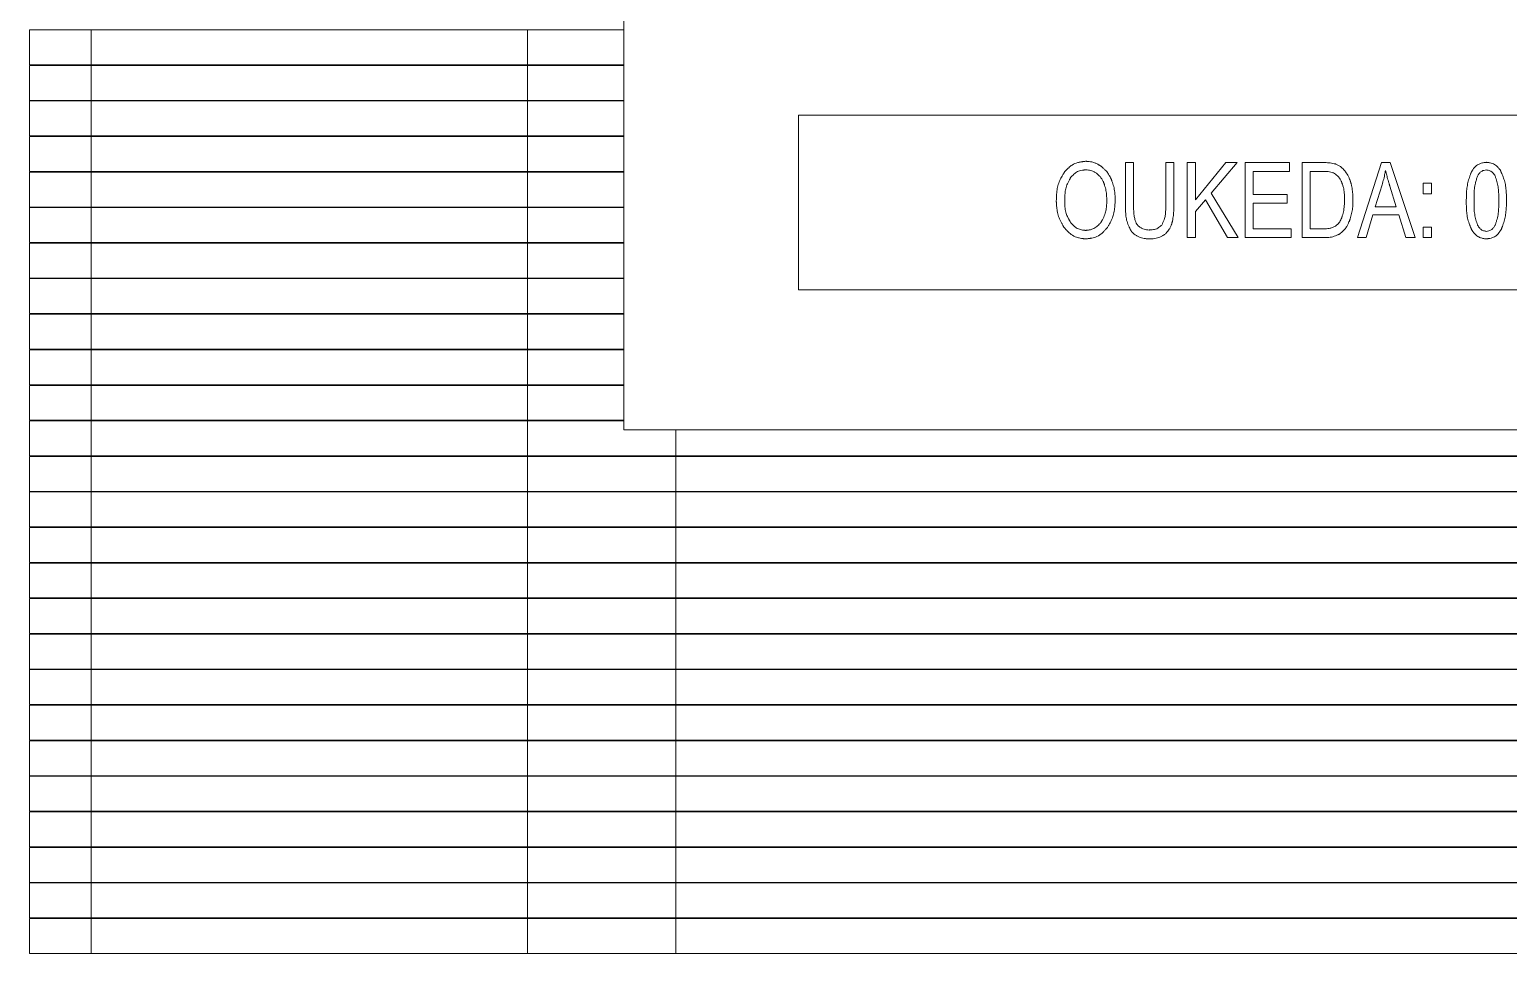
# Model space of a CAD drawing. Header units: millimetres. Extents: x -331 to 5585, y -2655 to 1513.
# Drawn here: x 351.37 to 372.52, y 549.2 to 562.42 of the extents above; entities that cross this region are included whole.
import ezdxf

# ---------------------------------------------------------------- set-up
doc = ezdxf.new("R2010")
doc.units = ezdxf.units.MM

msp = doc.modelspace()

# ---------------------------------------------------------------- linework, layer by layer
at = {"color": 7, "linetype": 'Continuous', "lineweight": 15}
for p, q in [((359.869, 556.691), (359.869, 571.691)), ((351.369, 562.411), (351.369, 561.911)), ((352.248, 562.411), (351.369, 562.411)), ((352.248, 562.411), (352.248, 561.911)), ((358.491, 562.411), (352.248, 562.411)), ((358.491, 562.411), (358.491, 561.911)), ((359.869, 562.411), (358.491, 562.411)), ((351.369, 561.911), (352.248, 561.911)), ((351.369, 561.903), (351.369, 561.403)), ((352.248, 561.903), (351.369, 561.903)), ((352.248, 561.911), (358.491, 561.911)), ((352.248, 561.903), (352.248, 561.403)), ((358.491, 561.903), (352.248, 561.903)), ((358.491, 561.911), (359.869, 561.911)), ((358.491, 561.903), (358.491, 561.403)), ((359.869, 561.903), (358.491, 561.903)), ((351.369, 561.403), (352.248, 561.403)), ((351.369, 561.394), (351.369, 560.894)), ((352.248, 561.394), (351.369, 561.394)), ((352.248, 561.403), (358.491, 561.403)), ((352.248, 561.394), (352.248, 560.894)), ((358.491, 561.394), (352.248, 561.394)), ((358.491, 561.403), (359.869, 561.403)), ((358.491, 561.394), (358.491, 560.894)), ((359.869, 561.394), (358.491, 561.394)), ((362.369, 561.191), (382.369, 561.191)), ((362.369, 558.691), (362.369, 561.191)), ((351.369, 560.894), (352.248, 560.894)), ((351.369, 560.886), (351.369, 560.386)), ((352.248, 560.886), (351.369, 560.886)), ((352.248, 560.894), (358.491, 560.894)), ((352.248, 560.886), (352.248, 560.386)), ((358.491, 560.886), (352.248, 560.886)), ((358.491, 560.894), (359.869, 560.894)), ((358.491, 560.886), (358.491, 560.386)), ((359.869, 560.886), (358.491, 560.886)), ((351.369, 560.386), (352.248, 560.386)), ((351.369, 560.377), (351.369, 559.877)), ((352.248, 560.377), (351.369, 560.377)), ((352.248, 560.386), (358.491, 560.386)), ((352.248, 560.377), (352.248, 559.877)), ((358.491, 560.377), (352.248, 560.377)), ((358.491, 560.386), (359.869, 560.386)), ((358.491, 560.377), (358.491, 559.877)), ((359.869, 560.377), (358.491, 560.377)), ((367.044, 559.892), (367.044, 560.512)), ((367.044, 560.512), (367.161, 560.512)), ((367.161, 560.512), (367.161, 559.893)), ((367.62, 559.893), (367.62, 560.512)), ((367.62, 560.512), (367.736, 560.512)), ((367.736, 560.512), (367.736, 559.892)), ((367.928, 559.439), (367.928, 560.512)), ((367.928, 560.512), (368.045, 560.512)), ((368.045, 560.512), (368.045, 559.98)), ((368.045, 559.98), (368.482, 560.512)), ((368.64, 560.512), (368.271, 560.077)), ((368.482, 560.512), (368.64, 560.512)), ((368.755, 560.512), (369.392, 560.512)), ((368.755, 559.439), (368.755, 560.512)), ((369.392, 560.386), (368.872, 560.386)), ((368.872, 560.386), (368.872, 560.058)), ((369.392, 560.512), (369.392, 560.386)), ((369.57, 560.512), (369.874, 560.512)), ((369.57, 559.439), (369.57, 560.512)), ((369.871, 560.386), (369.687, 560.386)), ((369.687, 560.386), (369.687, 559.565)), ((370.364, 559.439), (370.704, 560.512)), ((370.704, 560.512), (370.828, 560.512)), ((370.828, 560.512), (371.189, 559.439)), ((370.715, 560.194), (370.617, 559.88)), ((370.917, 559.88), (370.825, 560.177)), ((371.3, 560.216), (371.423, 560.216)), ((371.3, 560.066), (371.3, 560.216)), ((371.423, 560.216), (371.423, 560.066)), ((368.19, 559.982), (368.045, 559.811)), ((368.503, 559.439), (368.19, 559.982)), ((368.271, 560.077), (368.656, 559.439)), ((368.872, 560.058), (369.359, 560.058)), ((369.359, 559.931), (368.872, 559.931)), ((368.872, 559.931), (368.872, 559.565)), ((369.359, 560.058), (369.359, 559.931)), ((371.423, 560.066), (371.3, 560.066)), ((351.369, 559.877), (352.248, 559.877)), ((351.369, 559.869), (351.369, 559.369)), ((352.248, 559.869), (351.369, 559.869)), ((352.248, 559.877), (358.491, 559.877)), ((352.248, 559.869), (352.248, 559.369)), ((358.491, 559.869), (352.248, 559.869)), ((358.491, 559.877), (359.869, 559.877)), ((358.491, 559.869), (358.491, 559.369)), ((359.869, 559.869), (358.491, 559.869)), ((368.045, 559.811), (368.045, 559.439)), ((370.583, 559.764), (370.487, 559.439)), ((370.953, 559.764), (370.583, 559.764)), ((370.617, 559.88), (370.917, 559.88)), ((371.056, 559.439), (370.953, 559.764)), ((368.872, 559.565), (369.412, 559.565)), ((369.412, 559.565), (369.412, 559.439)), ((369.687, 559.565), (369.874, 559.565)), ((371.3, 559.439), (371.3, 559.589)), ((371.3, 559.589), (371.423, 559.589)), ((371.423, 559.589), (371.423, 559.439)), ((351.369, 559.369), (352.248, 559.369)), ((351.369, 559.36), (351.369, 558.86)), ((352.248, 559.36), (351.369, 559.36)), ((352.248, 559.369), (358.491, 559.369)), ((352.248, 559.36), (352.248, 558.86)), ((358.491, 559.36), (352.248, 559.36)), ((358.491, 559.369), (359.869, 559.369)), ((358.491, 559.36), (358.491, 558.86)), ((359.869, 559.36), (358.491, 559.36)), ((368.045, 559.439), (367.928, 559.439)), ((368.656, 559.439), (368.503, 559.439)), ((369.412, 559.439), (368.755, 559.439)), ((369.888, 559.439), (369.57, 559.439)), ((370.487, 559.439), (370.364, 559.439)), ((371.189, 559.439), (371.056, 559.439)), ((371.423, 559.439), (371.3, 559.439)), ((351.369, 558.86), (352.248, 558.86)), ((351.369, 558.852), (351.369, 558.352)), ((352.248, 558.852), (351.369, 558.852)), ((352.248, 558.86), (358.491, 558.86)), ((352.248, 558.852), (352.248, 558.352)), ((358.491, 558.852), (352.248, 558.852)), ((358.491, 558.86), (359.869, 558.86)), ((358.491, 558.852), (358.491, 558.352)), ((359.869, 558.852), (358.491, 558.852)), ((382.369, 558.691), (362.369, 558.691)), ((351.369, 558.352), (352.248, 558.352)), ((351.369, 558.343), (351.369, 557.843)), ((352.248, 558.343), (351.369, 558.343)), ((352.248, 558.352), (358.491, 558.352)), ((352.248, 558.343), (352.248, 557.843)), ((358.491, 558.343), (352.248, 558.343)), ((358.491, 558.352), (359.869, 558.352)), ((358.491, 558.343), (358.491, 557.843)), ((359.869, 558.343), (358.491, 558.343)), ((351.369, 557.843), (352.248, 557.843)), ((351.369, 557.835), (351.369, 557.335)), ((352.248, 557.835), (351.369, 557.835)), ((352.248, 557.843), (358.491, 557.843)), ((352.248, 557.835), (352.248, 557.335)), ((358.491, 557.835), (352.248, 557.835)), ((358.491, 557.843), (359.869, 557.843)), ((358.491, 557.835), (358.491, 557.335)), ((359.869, 557.835), (358.491, 557.835)), ((351.369, 557.335), (352.248, 557.335)), ((351.369, 557.326), (351.369, 556.826)), ((352.248, 557.326), (351.369, 557.326)), ((352.248, 557.335), (358.491, 557.335)), ((352.248, 557.326), (352.248, 556.826)), ((358.491, 557.326), (352.248, 557.326)), ((358.491, 557.335), (359.869, 557.335)), ((358.491, 557.326), (358.491, 556.826)), ((359.869, 557.326), (358.491, 557.326)), ((351.369, 556.826), (352.248, 556.826)), ((351.369, 556.818), (351.369, 556.318)), ((352.248, 556.818), (351.369, 556.818)), ((352.248, 556.826), (358.491, 556.826)), ((352.248, 556.818), (352.248, 556.318)), ((358.491, 556.818), (352.248, 556.818)), ((358.491, 556.826), (359.869, 556.826)), ((358.491, 556.818), (358.491, 556.318)), ((359.869, 556.818), (358.491, 556.818)), ((384.869, 556.691), (359.869, 556.691)), ((351.369, 556.318), (352.248, 556.318)), ((351.369, 556.309), (351.369, 555.809)), ((352.248, 556.309), (351.369, 556.309)), ((352.248, 556.318), (358.491, 556.318)), ((352.248, 556.309), (352.248, 555.809)), ((358.491, 556.309), (352.248, 556.309)), ((358.491, 556.318), (360.612, 556.318)), ((358.491, 556.309), (358.491, 555.809)), ((360.612, 556.309), (358.491, 556.309)), ((360.612, 556.318), (384.127, 556.318)), ((360.612, 556.309), (360.612, 555.809)), ((384.127, 556.309), (360.612, 556.309)), ((351.369, 555.809), (352.248, 555.809)), ((351.369, 555.801), (351.369, 555.301)), ((352.248, 555.801), (351.369, 555.801)), ((352.248, 555.809), (358.491, 555.809)), ((352.248, 555.801), (352.248, 555.301)), ((358.491, 555.801), (352.248, 555.801)), ((358.491, 555.809), (360.612, 555.809)), ((358.491, 555.801), (358.491, 555.301)), ((360.612, 555.801), (358.491, 555.801)), ((360.612, 555.809), (384.127, 555.809)), ((360.612, 555.801), (360.612, 555.301)), ((384.127, 555.801), (360.612, 555.801)), ((351.369, 555.301), (352.248, 555.301)), ((351.369, 555.292), (351.369, 554.792)), ((352.248, 555.292), (351.369, 555.292)), ((352.248, 555.301), (358.491, 555.301)), ((352.248, 555.292), (352.248, 554.792)), ((358.491, 555.292), (352.248, 555.292)), ((358.491, 555.301), (360.612, 555.301)), ((358.491, 555.292), (358.491, 554.792)), ((360.612, 555.292), (358.491, 555.292)), ((360.612, 555.301), (384.127, 555.301)), ((384.127, 555.292), (360.612, 555.292)), ((360.612, 555.292), (360.612, 554.792)), ((351.369, 554.792), (352.248, 554.792)), ((351.369, 554.784), (351.369, 554.284)), ((352.248, 554.784), (351.369, 554.784)), ((352.248, 554.792), (358.491, 554.792)), ((352.248, 554.784), (352.248, 554.284)), ((358.491, 554.784), (352.248, 554.784)), ((358.491, 554.792), (360.612, 554.792)), ((358.491, 554.784), (358.491, 554.284)), ((360.612, 554.784), (358.491, 554.784)), ((360.612, 554.792), (384.127, 554.792)), ((384.127, 554.784), (360.612, 554.784)), ((360.612, 554.784), (360.612, 554.284)), ((351.369, 554.284), (352.248, 554.284)), ((351.369, 554.275), (351.369, 553.775)), ((352.248, 554.275), (351.369, 554.275)), ((352.248, 554.284), (358.491, 554.284)), ((352.248, 554.275), (352.248, 553.775)), ((358.491, 554.275), (352.248, 554.275)), ((358.491, 554.284), (360.612, 554.284)), ((358.491, 554.275), (358.491, 553.775)), ((360.612, 554.275), (358.491, 554.275)), ((360.612, 554.284), (384.127, 554.284)), ((360.612, 554.275), (360.612, 553.775)), ((384.127, 554.275), (360.612, 554.275)), ((351.369, 553.775), (352.248, 553.775)), ((351.369, 553.767), (351.369, 553.267)), ((352.248, 553.767), (351.369, 553.767)), ((352.248, 553.775), (358.491, 553.775)), ((352.248, 553.767), (352.248, 553.267)), ((358.491, 553.767), (352.248, 553.767)), ((358.491, 553.775), (360.612, 553.775)), ((358.491, 553.767), (358.491, 553.267)), ((360.612, 553.767), (358.491, 553.767)), ((360.612, 553.775), (384.127, 553.775)), ((360.612, 553.767), (360.612, 553.267)), ((384.127, 553.767), (360.612, 553.767)), ((351.369, 553.267), (352.248, 553.267)), ((351.369, 553.259), (351.369, 552.759)), ((352.248, 553.259), (351.369, 553.259)), ((352.248, 553.267), (358.491, 553.267)), ((352.248, 553.259), (352.248, 552.759)), ((358.491, 553.259), (352.248, 553.259)), ((358.491, 553.267), (360.612, 553.267)), ((358.491, 553.259), (358.491, 552.759)), ((360.612, 553.259), (358.491, 553.259)), ((360.612, 553.267), (384.127, 553.267)), ((360.612, 553.259), (360.612, 552.759)), ((384.127, 553.259), (360.612, 553.259)), ((351.369, 552.759), (352.248, 552.759)), ((351.369, 552.75), (351.369, 552.25)), ((352.248, 552.75), (351.369, 552.75)), ((352.248, 552.759), (358.491, 552.759)), ((352.248, 552.75), (352.248, 552.25)), ((358.491, 552.75), (352.248, 552.75)), ((358.491, 552.759), (360.612, 552.759)), ((358.491, 552.75), (358.491, 552.25)), ((360.612, 552.75), (358.491, 552.75)), ((360.612, 552.759), (384.127, 552.759)), ((384.127, 552.75), (360.612, 552.75)), ((360.612, 552.75), (360.612, 552.25)), ((351.369, 552.25), (352.248, 552.25)), ((351.369, 552.242), (351.369, 551.742)), ((352.248, 552.242), (351.369, 552.242)), ((352.248, 552.25), (358.491, 552.25)), ((352.248, 552.242), (352.248, 551.742)), ((358.491, 552.242), (352.248, 552.242)), ((358.491, 552.25), (360.612, 552.25)), ((358.491, 552.242), (358.491, 551.742)), ((360.612, 552.242), (358.491, 552.242)), ((360.612, 552.25), (384.127, 552.25)), ((384.127, 552.242), (360.612, 552.242)), ((360.612, 552.242), (360.612, 551.742)), ((351.369, 551.742), (352.248, 551.742)), ((351.369, 551.733), (351.369, 551.233)), ((352.248, 551.733), (351.369, 551.733)), ((352.248, 551.742), (358.491, 551.742)), ((352.248, 551.733), (352.248, 551.233)), ((358.491, 551.733), (352.248, 551.733)), ((358.491, 551.742), (360.612, 551.742)), ((358.491, 551.733), (358.491, 551.233)), ((360.612, 551.733), (358.491, 551.733)), ((360.612, 551.742), (384.127, 551.742)), ((360.612, 551.733), (360.612, 551.233)), ((384.127, 551.733), (360.612, 551.733)), ((351.369, 551.233), (352.248, 551.233)), ((351.369, 551.225), (351.369, 550.725)), ((352.248, 551.225), (351.369, 551.225)), ((352.248, 551.233), (358.491, 551.233)), ((352.248, 551.225), (352.248, 550.725)), ((358.491, 551.225), (352.248, 551.225)), ((358.491, 551.233), (360.612, 551.233)), ((358.491, 551.225), (358.491, 550.725)), ((360.612, 551.225), (358.491, 551.225)), ((360.612, 551.233), (384.127, 551.233)), ((384.127, 551.225), (360.612, 551.225)), ((360.612, 551.225), (360.612, 550.725)), ((351.369, 550.725), (352.248, 550.725)), ((351.369, 550.716), (351.369, 550.216)), ((352.248, 550.716), (351.369, 550.716)), ((352.248, 550.725), (358.491, 550.725)), ((352.248, 550.716), (352.248, 550.216)), ((358.491, 550.716), (352.248, 550.716)), ((358.491, 550.725), (360.612, 550.725)), ((358.491, 550.716), (358.491, 550.216)), ((360.612, 550.716), (358.491, 550.716)), ((360.612, 550.725), (384.127, 550.725)), ((384.127, 550.716), (360.612, 550.716)), ((360.612, 550.716), (360.612, 550.216)), ((351.369, 550.216), (352.248, 550.216)), ((351.369, 550.208), (351.369, 549.708)), ((352.248, 550.208), (351.369, 550.208)), ((352.248, 550.216), (358.491, 550.216)), ((352.248, 550.208), (352.248, 549.708)), ((358.491, 550.208), (352.248, 550.208)), ((358.491, 550.216), (360.612, 550.216)), ((358.491, 550.208), (358.491, 549.708)), ((360.612, 550.208), (358.491, 550.208)), ((360.612, 550.216), (384.127, 550.216)), ((360.612, 550.208), (360.612, 549.708)), ((384.127, 550.208), (360.612, 550.208)), ((351.369, 549.708), (352.248, 549.708)), ((351.369, 549.699), (351.369, 549.199)), ((352.248, 549.699), (351.369, 549.699)), ((352.248, 549.708), (358.491, 549.708)), ((352.248, 549.699), (352.248, 549.199)), ((358.491, 549.699), (352.248, 549.699)), ((358.491, 549.708), (360.612, 549.708)), ((358.491, 549.699), (358.491, 549.199)), ((360.612, 549.699), (358.491, 549.699)), ((360.612, 549.708), (384.127, 549.708)), ((360.612, 549.699), (360.612, 549.199)), ((384.127, 549.699), (360.612, 549.699)), ((351.369, 549.199), (352.248, 549.199)), ((352.248, 549.199), (358.491, 549.199)), ((358.491, 549.199), (360.612, 549.199)), ((360.612, 549.199), (384.127, 549.199))]:
    msp.add_line(p, q, dxfattribs=at)
at = {"color": 8, "linetype": 'Continuous', "lineweight": 15}
msp.add_line((360.612, 556.691), (360.612, 556.318), dxfattribs=at)
at = {"color": 7, "linetype": 'Continuous', "lineweight": 15}
for points, knots in [([(366.055, 559.962), (366.055, 559.965), (366.055, 559.975), (366.056, 559.988), (366.056, 560.005), (366.057, 560.028), (366.06, 560.075), (366.066, 560.128), (366.08, 560.193), (366.102, 560.254), (366.129, 560.304), (366.146, 560.334), (366.152, 560.344), (366.158, 560.355), (366.164, 560.365), (366.171, 560.376), (366.174, 560.381), (366.176, 560.384)], [0, 0, 0, 0, 0.022288, 0.067132, 0.089425, 0.134152, 0.223689, 0.402967, 0.492552, 0.669741, 0.834449, 0.875794, 0.896492, 0.917241, 0.958578, 0.97928, 1, 1, 1, 1]), ([(366.176, 560.384), (366.18, 560.389), (366.187, 560.396), (366.197, 560.405), (366.211, 560.419), (366.238, 560.445), (366.287, 560.485), (366.347, 560.511), (366.399, 560.521), (366.425, 560.525), (366.441, 560.527), (366.452, 560.529), (366.464, 560.53), (366.473, 560.531), (366.477, 560.531)], [0, 0, 0, 0, 0.0578106, 0.0867304, 0.1156198, 0.2313139, 0.4076992, 0.6621393, 0.795139, 0.8615489, 0.8947555, 0.9279401, 0.9639915, 1, 1, 1, 1]), ([(366.477, 560.41), (366.476, 560.41), (366.471, 560.409), (366.464, 560.408), (366.456, 560.407), (366.444, 560.406), (366.421, 560.402), (366.38, 560.394), (366.339, 560.374), (366.306, 560.346), (366.288, 560.329), (366.277, 560.318), (366.271, 560.312), (366.266, 560.306), (366.262, 560.302), (366.26, 560.3)], [0, 0, 0, 0, 0.019867, 0.059573, 0.079499, 0.119233, 0.198749, 0.358035, 0.613577, 0.741335, 0.870442, 0.902911, 0.935298, 0.967603, 1, 1, 1, 1]), ([(366.477, 560.531), (366.478, 560.531), (366.482, 560.531), (366.486, 560.531), (366.49, 560.53), (366.493, 560.53), (366.497, 560.53), (366.5, 560.53), (366.509, 560.529), (366.531, 560.527), (366.567, 560.522), (366.61, 560.508), (366.642, 560.493), (366.659, 560.483), (366.667, 560.478), (366.673, 560.475), (366.68, 560.471), (366.684, 560.468), (366.687, 560.466), (366.689, 560.466)], [0, 0, 0, 0, 0.022198, 0.044416, 0.055482, 0.077614, 0.088746, 0.099834, 0.121987, 0.210691, 0.388268, 0.61266, 0.805743, 0.854378, 0.878644, 0.927134, 0.951359, 0.975775, 1, 1, 1, 1]), ([(366.629, 560.36), (366.623, 560.363), (366.606, 560.374), (366.57, 560.395), (366.524, 560.406), (366.49, 560.409), (366.477, 560.41)], [0, 0, 0, 0, 0.123837, 0.37169, 0.763229, 1, 1, 1, 1]), ([(366.732, 560.226), (366.729, 560.232), (366.715, 560.262), (366.686, 560.312), (366.647, 560.344), (366.629, 560.36)], [0, 0, 0, 0, 0.116863, 0.587692, 1, 1, 1, 1]), ([(366.689, 560.466), (366.692, 560.463), (366.699, 560.457), (366.712, 560.446), (366.732, 560.429), (366.761, 560.402), (366.793, 560.363), (366.813, 560.328), (366.824, 560.307), (366.829, 560.298), (366.833, 560.29), (366.836, 560.283), (366.839, 560.278), (366.841, 560.274)], [0, 0, 0, 0, 0.040492, 0.121353, 0.202194, 0.36417, 0.60273, 0.800869, 0.85061, 0.900311, 0.925214, 0.950089, 1, 1, 1, 1]), ([(370.02, 560.364), (370.014, 560.366), (369.995, 560.372), (369.962, 560.381), (369.919, 560.386), (369.888, 560.386), (369.871, 560.386)], [0, 0, 0, 0, 0.132455, 0.397536, 0.663138, 1, 1, 1, 1]), ([(369.874, 560.512), (369.881, 560.512), (369.914, 560.512), (369.972, 560.51), (370.022, 560.498), (370.046, 560.493)], [0, 0, 0, 0, 0.115556, 0.578463, 1, 1, 1, 1]), ([(370.134, 560.24), (370.131, 560.245), (370.115, 560.275), (370.084, 560.325), (370.041, 560.352), (370.02, 560.364)], [0, 0, 0, 0, 0.116319, 0.585763, 1, 1, 1, 1]), ([(370.046, 560.493), (370.052, 560.49), (370.083, 560.477), (370.132, 560.451), (370.165, 560.415), (370.179, 560.399)], [0, 0, 0, 0, 0.121537, 0.6109, 1, 1, 1, 1]), ([(370.179, 560.399), (370.183, 560.393), (370.202, 560.366), (370.228, 560.327), (370.247, 560.284), (370.255, 560.262), (370.259, 560.251), (370.261, 560.245), (370.263, 560.24), (370.265, 560.234), (370.266, 560.229), (370.267, 560.227)], [0, 0, 0, 0, 0.1031235, 0.5164247, 0.7228259, 0.8257547, 0.8775486, 0.9032498, 0.9289258, 0.9646083, 1, 1, 1, 1]), ([(370.763, 560.4), (370.763, 560.398), (370.762, 560.395), (370.761, 560.388), (370.76, 560.382), (370.758, 560.37), (370.754, 560.349), (370.747, 560.316), (370.734, 560.262), (370.723, 560.222), (370.715, 560.194)], [0, 0, 0, 0, 0.023846, 0.047426, 0.094851, 0.11871, 0.213373, 0.403205, 0.59285, 1, 1, 1, 1]), ([(370.825, 560.177), (370.824, 560.18), (370.823, 560.185), (370.82, 560.193), (370.819, 560.199), (370.815, 560.21), (370.809, 560.231), (370.796, 560.273), (370.78, 560.331), (370.769, 560.377), (370.763, 560.4)], [0, 0, 0, 0, 0.043394, 0.064978, 0.108107, 0.129671, 0.216404, 0.389306, 0.694458, 1, 1, 1, 1]), ([(371.992, 560.378), (371.99, 560.371), (371.985, 560.359), (371.978, 560.34), (371.971, 560.321), (371.958, 560.283), (371.944, 560.239), (371.931, 560.174), (371.924, 560.12), (371.921, 560.067), (371.92, 560.031), (371.92, 559.998), (371.919, 559.978), (371.919, 559.968)], [0, 0, 0, 0, 0.047655, 0.095382, 0.143145, 0.190877, 0.381862, 0.477374, 0.668536, 0.763993, 0.859472, 0.92974, 1, 1, 1, 1]), ([(372.207, 560.517), (372.204, 560.516), (372.199, 560.516), (372.191, 560.514), (372.182, 560.513), (372.169, 560.511), (372.146, 560.507), (372.109, 560.497), (372.056, 560.468), (372.027, 560.43), (372.009, 560.404), (372.005, 560.397), (372, 560.39), (371.996, 560.384), (371.993, 560.38), (371.992, 560.378)], [0, 0, 0, 0, 0.037165, 0.05578, 0.092923, 0.13008, 0.204481, 0.353438, 0.559974, 0.86046, 0.877915, 0.912853, 0.947637, 0.973818, 1, 1, 1, 1]), ([(372.079, 560.318), (372.083, 560.324), (372.093, 560.341), (372.111, 560.368), (372.149, 560.398), (372.182, 560.404), (372.202, 560.408)], [0, 0, 0, 0, 0.125461, 0.369472, 0.616471, 1, 1, 1, 1]), ([(372.202, 560.408), (372.209, 560.407), (372.231, 560.403), (372.267, 560.394), (372.305, 560.363), (372.323, 560.335), (372.333, 560.32)], [0, 0, 0, 0, 0.1214168, 0.4144001, 0.6604929, 1, 1, 1, 1]), ([(372.406, 560.404), (372.404, 560.407), (372.4, 560.411), (372.395, 560.417), (372.391, 560.422), (372.384, 560.431), (372.364, 560.455), (372.334, 560.483), (372.293, 560.501), (372.266, 560.508), (372.246, 560.511), (372.235, 560.513), (372.227, 560.514), (372.22, 560.515), (372.213, 560.516), (372.209, 560.517), (372.207, 560.517)], [0, 0, 0, 0, 0.041963, 0.063062, 0.104986, 0.126008, 0.210286, 0.493164, 0.634409, 0.775084, 0.845282, 0.880332, 0.915468, 0.950537, 0.975253, 1, 1, 1, 1]), ([(372.494, 559.968), (372.493, 559.975), (372.493, 559.988), (372.493, 560.005), (372.493, 560.022), (372.492, 560.045), (372.491, 560.091), (372.487, 560.145), (372.476, 560.211), (372.46, 560.272), (372.438, 560.329), (372.422, 560.367), (372.413, 560.388), (372.408, 560.399), (372.406, 560.404)], [0, 0, 0, 0, 0.0445663, 0.0890013, 0.1112862, 0.1557275, 0.2447802, 0.4228924, 0.5119557, 0.690425, 0.8450205, 0.9224819, 0.9612145, 1, 1, 1, 1]), ([(366.26, 560.3), (366.259, 560.297), (366.255, 560.291), (366.251, 560.282), (366.246, 560.273), (366.24, 560.262), (366.223, 560.229), (366.199, 560.177), (366.182, 560.104), (366.178, 560.051), (366.176, 560.014), (366.176, 559.996), (366.175, 559.981), (366.175, 559.969), (366.175, 559.963), (366.175, 559.96)], [0, 0, 0, 0, 0.028026, 0.05616, 0.084274, 0.11233, 0.168614, 0.393787, 0.59134, 0.795098, 0.846223, 0.897491, 0.948748, 0.974374, 1, 1, 1, 1]), ([(366.777, 559.978), (366.777, 559.981), (366.777, 559.986), (366.776, 559.995), (366.776, 560.003), (366.775, 560.016), (366.774, 560.04), (366.771, 560.086), (366.761, 560.138), (366.748, 560.179), (366.742, 560.197), (366.739, 560.207), (366.736, 560.215), (366.734, 560.221), (366.733, 560.224), (366.732, 560.226)], [0, 0, 0, 0, 0.039586, 0.059379, 0.098734, 0.138329, 0.217325, 0.375422, 0.685294, 0.842411, 0.881786, 0.921234, 0.960496, 0.98036, 1, 1, 1, 1]), ([(366.841, 560.274), (366.842, 560.271), (366.844, 560.265), (366.848, 560.255), (366.854, 560.236), (366.864, 560.208), (366.88, 560.157), (366.89, 560.104), (366.893, 560.057), (366.895, 560.034), (366.895, 560.021), (366.896, 560.011), (366.896, 560.001), (366.897, 559.989), (366.897, 559.98), (366.897, 559.975)], [0, 0, 0, 0, 0.032487, 0.065141, 0.097946, 0.22844, 0.359118, 0.620923, 0.751634, 0.816939, 0.849669, 0.882196, 0.914914, 0.947626, 1, 1, 1, 1]), ([(370.178, 559.983), (370.178, 559.986), (370.178, 559.991), (370.178, 559.998), (370.178, 560.003), (370.178, 560.008), (370.178, 560.013), (370.178, 560.023), (370.176, 560.058), (370.173, 560.105), (370.161, 560.158), (370.152, 560.188), (370.145, 560.207), (370.142, 560.216), (370.14, 560.222), (370.138, 560.229), (370.136, 560.234), (370.135, 560.238), (370.134, 560.24)], [0, 0, 0, 0, 0.038189, 0.057284, 0.076152, 0.095248, 0.114345, 0.133443, 0.209626, 0.515133, 0.668004, 0.833673, 0.87536, 0.896025, 0.937624, 0.958345, 0.97928, 1, 1, 1, 1]), ([(370.267, 560.227), (370.267, 560.225), (370.269, 560.221), (370.27, 560.214), (370.272, 560.208), (370.274, 560.198), (370.279, 560.177), (370.289, 560.131), (370.295, 560.077), (370.297, 560.033), (370.298, 560.012), (370.298, 560.002), (370.298, 559.993), (370.298, 559.986), (370.298, 559.983), (370.298, 559.981)], [0, 0, 0, 0, 0.019998, 0.060474, 0.080472, 0.100689, 0.181008, 0.342022, 0.669485, 0.834688, 0.875961, 0.91723, 0.958496, 0.979368, 1, 1, 1, 1]), ([(372.03, 559.969), (372.03, 559.972), (372.03, 559.982), (372.03, 559.995), (372.03, 560.009), (372.03, 560.029), (372.03, 560.059), (372.032, 560.112), (372.038, 560.165), (372.05, 560.221), (372.063, 560.268), (372.074, 560.302), (372.079, 560.318)], [0, 0, 0, 0, 0.028163, 0.084488, 0.112482, 0.140644, 0.253132, 0.365708, 0.59095, 0.703565, 0.85168, 1, 1, 1, 1]), ([(372.333, 560.32), (372.335, 560.313), (372.345, 560.282), (372.364, 560.224), (372.376, 560.159), (372.381, 560.105), (372.383, 560.066), (372.383, 560.032), (372.383, 560.009), (372.383, 559.994), (372.383, 559.982), (372.383, 559.973), (372.383, 559.969)], [0, 0, 0, 0, 0.055898, 0.28002, 0.504416, 0.616543, 0.728475, 0.840463, 0.896533, 0.924569, 0.962284, 1, 1, 1, 1]), ([(366.162, 559.59), (366.161, 559.593), (366.157, 559.599), (366.153, 559.608), (366.146, 559.619), (366.135, 559.64), (366.113, 559.681), (366.091, 559.73), (366.075, 559.781), (366.065, 559.83), (366.061, 559.873), (366.058, 559.905), (366.057, 559.917), (366.057, 559.929), (366.056, 559.941), (366.055, 559.953), (366.055, 559.959), (366.055, 559.962)], [0, 0, 0, 0, 0.025374, 0.05088, 0.076481, 0.12744, 0.229404, 0.433851, 0.535852, 0.637979, 0.818614, 0.863886, 0.886583, 0.909272, 0.954641, 0.977322, 1, 1, 1, 1]), ([(366.175, 559.96), (366.175, 559.956), (366.175, 559.95), (366.176, 559.94), (366.176, 559.93), (366.177, 559.91), (366.179, 559.867), (366.188, 559.806), (366.21, 559.745), (366.23, 559.707), (366.242, 559.687), (366.246, 559.679), (366.25, 559.672), (366.255, 559.664), (366.259, 559.657), (366.261, 559.653), (366.262, 559.651)], [0, 0, 0, 0, 0.030754, 0.06151, 0.092086, 0.122853, 0.245687, 0.489905, 0.684947, 0.842254, 0.881603, 0.901278, 0.921134, 0.960465, 0.980233, 1, 1, 1, 1]), ([(366.69, 559.653), (366.692, 559.656), (366.695, 559.661), (366.7, 559.67), (366.71, 559.687), (366.73, 559.725), (366.756, 559.783), (366.769, 559.844), (366.773, 559.891), (366.775, 559.92), (366.776, 559.941), (366.776, 559.952), (366.777, 559.964), (366.777, 559.972), (366.777, 559.978)], [0, 0, 0, 0, 0.0292357, 0.0584286, 0.0875788, 0.2045653, 0.4356322, 0.6422024, 0.7450364, 0.8478342, 0.8990907, 0.9248869, 0.9505063, 1, 1, 1, 1]), ([(366.897, 559.975), (366.897, 559.968), (366.896, 559.948), (366.894, 559.915), (366.891, 559.875), (366.887, 559.835), (366.878, 559.783), (366.859, 559.721), (366.831, 559.663), (366.81, 559.625), (366.798, 559.602), (366.792, 559.591), (366.789, 559.586)], [0, 0, 0, 0, 0.048784, 0.146533, 0.244139, 0.341836, 0.439486, 0.630249, 0.81451, 0.907314, 0.953622, 1, 1, 1, 1]), ([(370.137, 559.721), (370.137, 559.723), (370.138, 559.726), (370.139, 559.731), (370.141, 559.735), (370.142, 559.739), (370.143, 559.742), (370.144, 559.746), (370.147, 559.755), (370.153, 559.776), (370.166, 559.823), (370.174, 559.88), (370.177, 559.927), (370.177, 559.95), (370.178, 559.959), (370.178, 559.967), (370.178, 559.975), (370.178, 559.98), (370.178, 559.983)], [0, 0, 0, 0, 0.018747, 0.037709, 0.056456, 0.065829, 0.08456, 0.093933, 0.112863, 0.188024, 0.338363, 0.666679, 0.833219, 0.874921, 0.916619, 0.937464, 0.968621, 1, 1, 1, 1]), ([(370.298, 559.981), (370.298, 559.978), (370.298, 559.971), (370.298, 559.961), (370.298, 559.951), (370.297, 559.931), (370.295, 559.888), (370.289, 559.822), (370.273, 559.758), (370.26, 559.718), (370.255, 559.701), (370.252, 559.694), (370.25, 559.687), (370.247, 559.679), (370.246, 559.674), (370.245, 559.672)], [0, 0, 0, 0, 0.031535, 0.063259, 0.094987, 0.126528, 0.25333, 0.507022, 0.752423, 0.876315, 0.907282, 0.922608, 0.953618, 0.976899, 1, 1, 1, 1]), ([(371.919, 559.968), (371.919, 559.962), (371.919, 559.952), (371.919, 559.935), (371.919, 559.918), (371.92, 559.892), (371.921, 559.845), (371.925, 559.792), (371.935, 559.726), (371.949, 559.674), (371.963, 559.634), (371.969, 559.619), (371.971, 559.614), (371.974, 559.605), (371.978, 559.594), (371.983, 559.583), (371.985, 559.577), (371.987, 559.572), (371.989, 559.568), (371.991, 559.563), (371.993, 559.558), (371.996, 559.552), (371.998, 559.547), (371.999, 559.543)], [0, 0, 0, 0, 0.045715, 0.068641, 0.114494, 0.160213, 0.251817, 0.435121, 0.526692, 0.710282, 0.801924, 0.813316, 0.824847, 0.836276, 0.882092, 0.904937, 0.916442, 0.927821, 0.939339, 0.950731, 0.963011, 0.975429, 1, 1, 1, 1]), ([(372.08, 559.618), (372.078, 559.624), (372.068, 559.656), (372.049, 559.713), (372.037, 559.779), (372.032, 559.832), (372.03, 559.872), (372.03, 559.908), (372.03, 559.94), (372.03, 559.959), (372.03, 559.969)], [0, 0, 0, 0, 0.055952, 0.28033, 0.504994, 0.617254, 0.729321, 0.841442, 0.920803, 1, 1, 1, 1]), ([(372.383, 559.969), (372.383, 559.962), (372.383, 559.952), (372.383, 559.939), (372.383, 559.925), (372.383, 559.902), (372.383, 559.869), (372.381, 559.829), (372.375, 559.773), (372.364, 559.717), (372.347, 559.661), (372.338, 559.633), (372.333, 559.619)], [0, 0, 0, 0, 0.056157, 0.084319, 0.112481, 0.168637, 0.281135, 0.393763, 0.506284, 0.751521, 0.875795, 1, 1, 1, 1]), ([(372.421, 559.56), (372.422, 559.563), (372.424, 559.569), (372.428, 559.579), (372.431, 559.588), (372.438, 559.607), (372.453, 559.648), (372.468, 559.699), (372.482, 559.764), (372.488, 559.817), (372.491, 559.87), (372.492, 559.9), (372.493, 559.92), (372.493, 559.929), (372.493, 559.937), (372.493, 559.944), (372.493, 559.952), (372.493, 559.959), (372.493, 559.965), (372.494, 559.968)], [0, 0, 0, 0, 0.023885, 0.04777, 0.071776, 0.095624, 0.191348, 0.382957, 0.478726, 0.670424, 0.766156, 0.861914, 0.885881, 0.909705, 0.921688, 0.945653, 0.957635, 0.978889, 1, 1, 1, 1]), ([(367.131, 559.524), (367.13, 559.526), (367.129, 559.528), (367.127, 559.532), (367.125, 559.535), (367.123, 559.54), (367.12, 559.544), (367.118, 559.549), (367.116, 559.553), (367.111, 559.562), (367.107, 559.571), (367.102, 559.58), (367.1, 559.584), (367.098, 559.589), (367.093, 559.598), (367.079, 559.63), (367.058, 559.687), (367.049, 559.753), (367.046, 559.8), (367.045, 559.824), (367.045, 559.842), (367.044, 559.856), (367.044, 559.871), (367.044, 559.881), (367.044, 559.888), (367.044, 559.892)], [0, 0, 0, 0, 0.013034, 0.019533, 0.032567, 0.045583, 0.058599, 0.071615, 0.084612, 0.09773, 0.149902, 0.162931, 0.175926, 0.188887, 0.20197, 0.254117, 0.463411, 0.672658, 0.776978, 0.832637, 0.860613, 0.916246, 0.944216, 0.972186, 1, 1, 1, 1]), ([(367.161, 559.893), (367.161, 559.891), (367.161, 559.886), (367.161, 559.879), (367.161, 559.871), (367.161, 559.859), (367.161, 559.836), (367.163, 559.796), (367.169, 559.742), (367.179, 559.702), (367.183, 559.682)], [0, 0, 0, 0, 0.023524, 0.070571, 0.094094, 0.141142, 0.234966, 0.423046, 0.710356, 1, 1, 1, 1]), ([(367.564, 559.619), (367.567, 559.625), (367.581, 559.655), (367.603, 559.705), (367.617, 559.771), (367.619, 559.817), (367.62, 559.845), (367.62, 559.855), (367.62, 559.865), (367.62, 559.875), (367.62, 559.885), (367.62, 559.89), (367.62, 559.893)], [0, 0, 0, 0, 0.070547, 0.353335, 0.573583, 0.786198, 0.839655, 0.866169, 0.892893, 0.946341, 0.973065, 1, 1, 1, 1]), ([(367.736, 559.892), (367.736, 559.889), (367.736, 559.884), (367.736, 559.875), (367.736, 559.867), (367.736, 559.854), (367.735, 559.817), (367.732, 559.77), (367.724, 559.717), (367.718, 559.687), (367.714, 559.668), (367.712, 559.661), (367.71, 559.655), (367.709, 559.648), (367.707, 559.641), (367.706, 559.638), (367.706, 559.636)], [0, 0, 0, 0, 0.038742, 0.057882, 0.096624, 0.135369, 0.212639, 0.522371, 0.677254, 0.838657, 0.87906, 0.899169, 0.919277, 0.959744, 0.979866, 1, 1, 1, 1]), ([(370.046, 559.602), (370.052, 559.607), (370.067, 559.619), (370.098, 559.646), (370.12, 559.684), (370.133, 559.712), (370.137, 559.721)], [0, 0, 0, 0, 0.132229, 0.396918, 0.797889, 1, 1, 1, 1]), ([(366.476, 559.42), (366.473, 559.421), (366.466, 559.422), (366.456, 559.423), (366.446, 559.424), (366.426, 559.427), (366.393, 559.432), (366.333, 559.445), (366.268, 559.478), (366.224, 559.521), (366.201, 559.546), (366.191, 559.557), (366.183, 559.567), (366.175, 559.576), (366.168, 559.583), (366.164, 559.588), (366.162, 559.59)], [0, 0, 0, 0, 0.027007, 0.054034, 0.081062, 0.108091, 0.216157, 0.357441, 0.600562, 0.798623, 0.848944, 0.874035, 0.924406, 0.949499, 0.974688, 1, 1, 1, 1]), ([(366.262, 559.651), (366.264, 559.65), (366.267, 559.647), (366.273, 559.641), (366.278, 559.635), (366.287, 559.626), (366.302, 559.611), (366.333, 559.582), (366.375, 559.56), (366.416, 559.55), (366.439, 559.547), (366.454, 559.545), (366.461, 559.544), (366.468, 559.543), (366.473, 559.542), (366.475, 559.542)], [0, 0, 0, 0, 0.020229, 0.060728, 0.101135, 0.121488, 0.202453, 0.364649, 0.63244, 0.764184, 0.881948, 0.911493, 0.941006, 0.970518, 1, 1, 1, 1]), ([(366.475, 559.542), (366.477, 559.542), (366.482, 559.543), (366.488, 559.544), (366.497, 559.545), (366.508, 559.546), (366.531, 559.55), (366.572, 559.558), (366.613, 559.579), (366.646, 559.607), (366.662, 559.623), (366.671, 559.632), (366.674, 559.635), (366.676, 559.638), (366.679, 559.641), (366.682, 559.644), (366.686, 559.648), (366.688, 559.651), (366.69, 559.653)], [0, 0, 0, 0, 0.020008, 0.060052, 0.08006, 0.120108, 0.200177, 0.360505, 0.614802, 0.743214, 0.871454, 0.887442, 0.903561, 0.91964, 0.935718, 0.951755, 0.967792, 1, 1, 1, 1]), ([(366.789, 559.586), (366.786, 559.583), (366.782, 559.578), (366.775, 559.571), (366.769, 559.563), (366.755, 559.549), (366.732, 559.523), (366.687, 559.481), (366.623, 559.445), (366.563, 559.432), (366.532, 559.427), (366.517, 559.425), (366.505, 559.424), (366.494, 559.422), (366.485, 559.421), (366.479, 559.421), (366.476, 559.42)], [0, 0, 0, 0, 0.027263, 0.054525, 0.081869, 0.109024, 0.21813, 0.363437, 0.615661, 0.806399, 0.85476, 0.878972, 0.92731, 0.95152, 0.975749, 1, 1, 1, 1]), ([(367.392, 559.42), (367.388, 559.421), (367.382, 559.421), (367.372, 559.421), (367.362, 559.422), (367.349, 559.423), (367.312, 559.426), (367.265, 559.434), (367.216, 559.457), (367.185, 559.479), (367.163, 559.496), (367.15, 559.507), (367.144, 559.513), (367.137, 559.519), (367.133, 559.522), (367.131, 559.524)], [0, 0, 0, 0, 0.034558, 0.069127, 0.103696, 0.138293, 0.207431, 0.485372, 0.624176, 0.762725, 0.881176, 0.910907, 0.940656, 0.970192, 1, 1, 1, 1]), ([(367.183, 559.682), (367.186, 559.676), (367.193, 559.659), (367.208, 559.628), (367.233, 559.602), (367.252, 559.587), (367.258, 559.583)], [0, 0, 0, 0, 0.159155, 0.43043, 0.823505, 1, 1, 1, 1]), ([(367.258, 559.583), (367.264, 559.579), (367.281, 559.57), (367.31, 559.557), (367.347, 559.55), (367.371, 559.549), (367.383, 559.548)], [0, 0, 0, 0, 0.151865, 0.446927, 0.720428, 1, 1, 1, 1]), ([(367.383, 559.548), (367.385, 559.549), (367.39, 559.549), (367.397, 559.549), (367.403, 559.549), (367.413, 559.55), (367.443, 559.552), (367.493, 559.562), (367.535, 559.593), (367.558, 559.613), (367.564, 559.619)], [0, 0, 0, 0, 0.0251195, 0.0752092, 0.1002541, 0.125315, 0.2255325, 0.5472188, 0.8708539, 1, 1, 1, 1]), ([(367.596, 559.478), (367.594, 559.477), (367.592, 559.476), (367.588, 559.474), (367.585, 559.472), (367.583, 559.471), (367.58, 559.47), (367.577, 559.468), (367.569, 559.464), (367.55, 559.453), (367.52, 559.439), (367.481, 559.428), (367.448, 559.424), (367.426, 559.422), (367.416, 559.422), (367.41, 559.421), (367.403, 559.421), (367.397, 559.421), (367.393, 559.42), (367.392, 559.42)], [0, 0, 0, 0, 0.023353, 0.03503, 0.058246, 0.069922, 0.081463, 0.093139, 0.116343, 0.20945, 0.395786, 0.582513, 0.768909, 0.861941, 0.885205, 0.908455, 0.954275, 0.977166, 1, 1, 1, 1]), ([(367.706, 559.636), (367.705, 559.634), (367.705, 559.632), (367.703, 559.628), (367.702, 559.625), (367.701, 559.622), (367.7, 559.62), (367.699, 559.617), (367.695, 559.608), (367.687, 559.588), (367.668, 559.548), (367.633, 559.51), (367.605, 559.486), (367.596, 559.478)], [0, 0, 0, 0, 0.025747, 0.038451, 0.063941, 0.076672, 0.089431, 0.102474, 0.128048, 0.230069, 0.434975, 0.80544, 1, 1, 1, 1]), ([(369.874, 559.565), (369.876, 559.565), (369.879, 559.565), (369.884, 559.566), (369.891, 559.566), (369.903, 559.566), (369.926, 559.567), (369.961, 559.57), (370.004, 559.583), (370.032, 559.596), (370.046, 559.602)], [0, 0, 0, 0, 0.028141, 0.056205, 0.084346, 0.140566, 0.252985, 0.478038, 0.736376, 1, 1, 1, 1]), ([(370.108, 559.492), (370.106, 559.491), (370.103, 559.49), (370.097, 559.487), (370.091, 559.484), (370.081, 559.479), (370.061, 559.47), (370.03, 559.457), (369.991, 559.447), (369.958, 559.442), (369.935, 559.441), (369.921, 559.44), (369.911, 559.439), (369.903, 559.439), (369.895, 559.439), (369.89, 559.439), (369.888, 559.439)], [0, 0, 0, 0, 0.021888, 0.043836, 0.087615, 0.109508, 0.197049, 0.372421, 0.547993, 0.723425, 0.811029, 0.854829, 0.898589, 0.942405, 0.971203, 1, 1, 1, 1]), ([(370.245, 559.672), (370.244, 559.669), (370.239, 559.66), (370.232, 559.645), (370.221, 559.621), (370.203, 559.588), (370.176, 559.552), (370.15, 559.528), (370.135, 559.514), (370.129, 559.51), (370.125, 559.506), (370.121, 559.502), (370.115, 559.498), (370.111, 559.494), (370.108, 559.492)], [0, 0, 0, 0, 0.0437041, 0.130625, 0.2179013, 0.3921355, 0.6131133, 0.8057799, 0.854401, 0.8785815, 0.9028615, 0.9271414, 0.951356, 1, 1, 1, 1]), ([(371.999, 559.543), (372.001, 559.542), (372.004, 559.538), (372.009, 559.532), (372.014, 559.525), (372.021, 559.516), (372.035, 559.499), (372.062, 559.469), (372.105, 559.441), (372.149, 559.43), (372.175, 559.425), (372.187, 559.423), (372.193, 559.422), (372.199, 559.421), (372.204, 559.421), (372.206, 559.42)], [0, 0, 0, 0, 0.019939, 0.060005, 0.099992, 0.120078, 0.200131, 0.360461, 0.604789, 0.800488, 0.900193, 0.925161, 0.950115, 0.975046, 1, 1, 1, 1]), ([(372.209, 559.529), (372.202, 559.53), (372.18, 559.534), (372.144, 559.543), (372.107, 559.575), (372.09, 559.602), (372.08, 559.618)], [0, 0, 0, 0, 0.122165, 0.415125, 0.662611, 1, 1, 1, 1]), ([(372.206, 559.42), (372.209, 559.421), (372.214, 559.422), (372.22, 559.422), (372.225, 559.423), (372.23, 559.424), (372.234, 559.425), (372.243, 559.426), (372.264, 559.43), (372.302, 559.439), (372.355, 559.467), (372.384, 559.506), (372.401, 559.53), (372.404, 559.534), (372.407, 559.539), (372.41, 559.543), (372.413, 559.547), (372.415, 559.551), (372.418, 559.556), (372.42, 559.558), (372.421, 559.56)], [0, 0, 0, 0, 0.037079, 0.055618, 0.074158, 0.09273, 0.101979, 0.120552, 0.1947, 0.34334, 0.554935, 0.849162, 0.867956, 0.886872, 0.905725, 0.924549, 0.943341, 0.962134, 0.981052, 1, 1, 1, 1]), ([(372.333, 559.619), (372.329, 559.613), (372.319, 559.596), (372.3, 559.569), (372.263, 559.539), (372.229, 559.533), (372.209, 559.529)], [0, 0, 0, 0, 0.124964, 0.36992, 0.618627, 1, 1, 1, 1])]:
    msp.add_open_spline(points, degree=3, knots=knots, dxfattribs=at)

doc.saveas('drawing.dxf')
